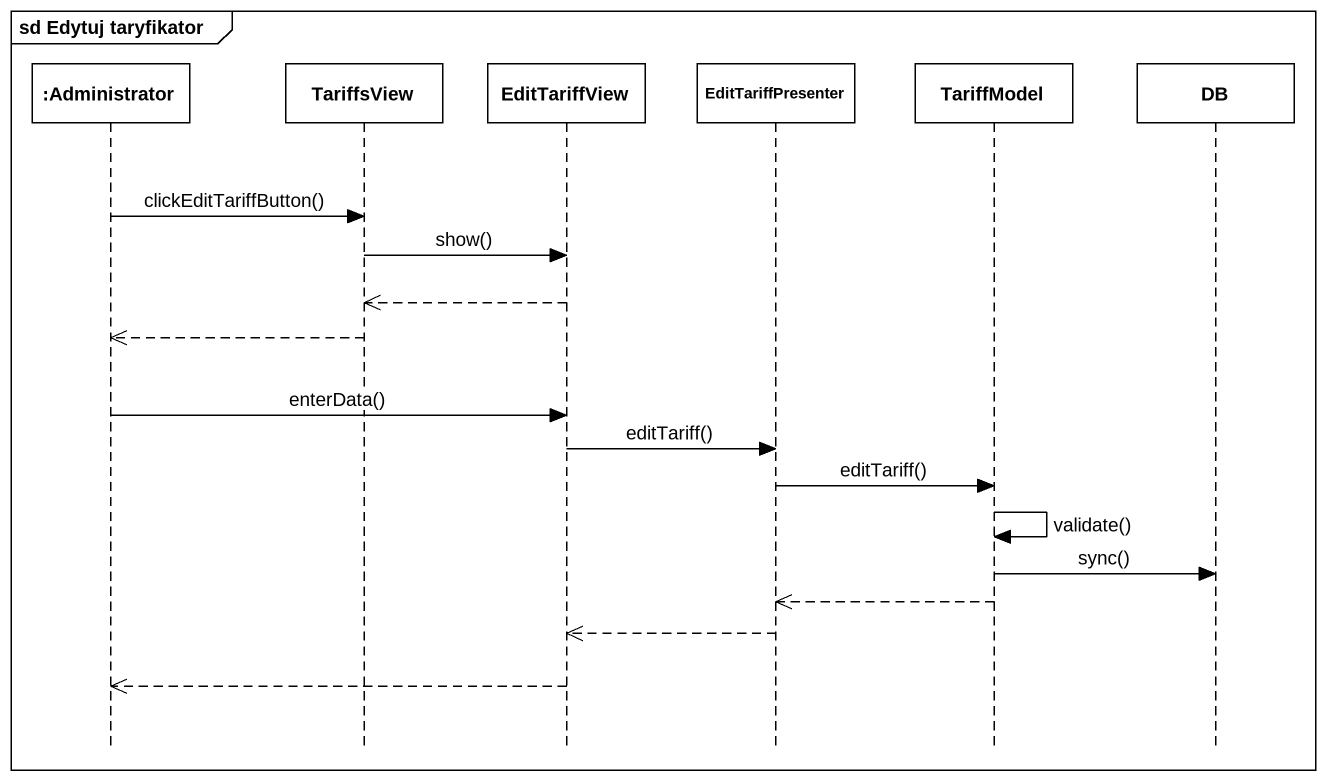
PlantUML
@startuml
mainframe sd Edytuj taryfikator
hide footbox
participant ":Administrator" as Administrator
participant TariffsView
participant EditTariffView
participant EditTariffPresenter
participant TariffModel
participant DB

Administrator -> TariffsView : clickEditTariffButton()
TariffsView -> EditTariffView : show()
EditTariffView -->> TariffsView
TariffsView -->> Administrator
Administrator -> EditTariffView : enterData()
EditTariffView -> EditTariffPresenter : editTariff()
EditTariffPresenter -> TariffModel : editTariff()
TariffModel -> TariffModel : validate()
TariffModel -> DB : sync()
TariffModel -->> EditTariffPresenter
EditTariffPresenter -->> EditTariffView
EditTariffView -->> Administrator
@enduml
